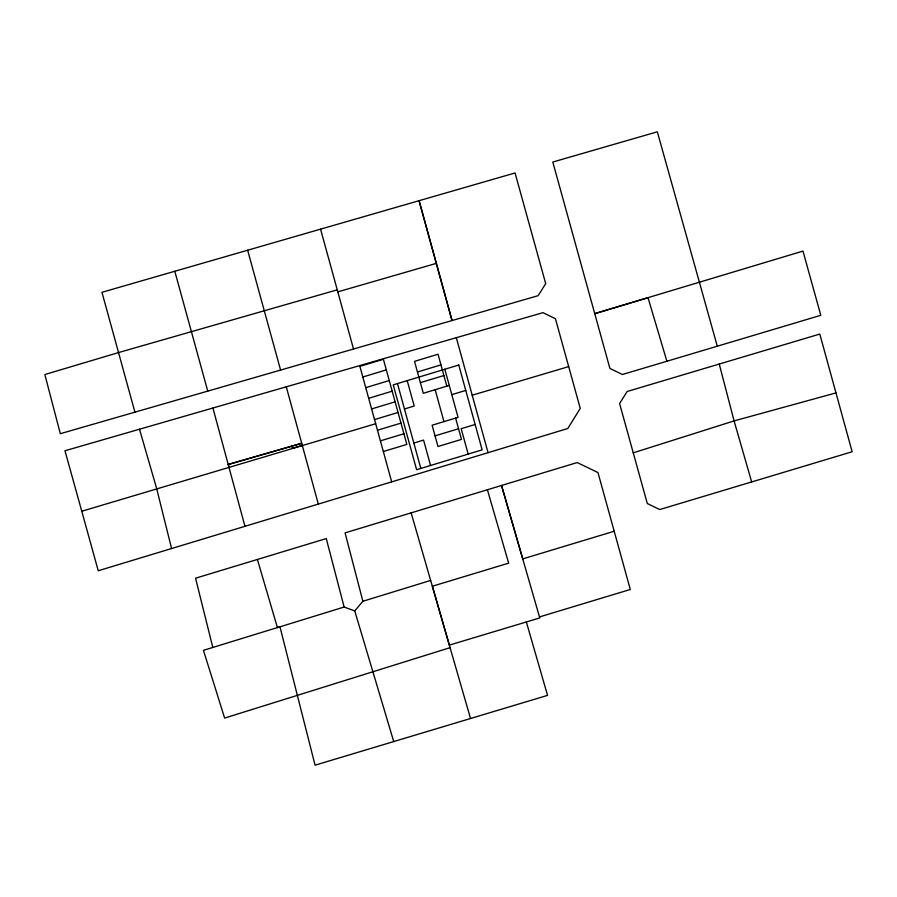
<?xml version="1.0" encoding="UTF-8"?>
<svg xmlns="http://www.w3.org/2000/svg" width="897" height="897" viewBox="0 0 897 897"><rect width="100%" height="100%" fill="white"/><g stroke="black" fill="none" stroke-linecap="round" stroke-linejoin="round"><path stroke-width="1.35" d="M393.738 741.595L354.741 610.913L362.881 601.27L430.65 580.426M633.26 452.839L619.603 403.549L627.115 391.518L819.802 334.065L852.15 451.752L659.744 509.552L647.298 503.509L633.26 452.839L734.094 420.906L835.982 392.908M450.081 647.656L224.631 718.071L203.44 650.336L279.965 626.79L315.071 765.186L547.551 695.377L526.348 621.969M344.134 607.034L277.408 627.608L257.405 559.47L326.273 538.57L344.134 607.034L354.741 610.913M81.773 511.245L64.976 450.754L542.965 312.661L555.434 318.727L580.258 408.415L567.767 428.531L98.244 570.75L81.773 511.245L375.686 423.732M362.881 601.27L345.076 532.874L577.197 462.56L597.963 472.551L630.299 589.475L539.501 616.923M359.888 366.368L383.389 359.248L406.846 444.396L383.344 451.516M362.814 377.009L386.315 369.889M365.752 387.65L389.253 380.541M417.453 371.997L440.954 364.888M368.678 398.302L392.18 391.182M420.39 382.638L443.892 375.529M371.616 408.942L395.117 401.822M449.262 385.43L423.317 393.29L414.526 361.356L438.028 354.237L446.818 386.17M404.457 408.976L414.201 406.027L407.204 380.631M451.796 394.646L465.767 390.419M374.542 419.583L398.044 412.463M377.48 430.224L400.981 423.115M380.406 440.864L403.908 433.756M435.045 435.864L458.546 428.744M413.831 443.04L423.575 440.091L430.571 465.476M475.141 424.472L461.181 428.699L468.178 454.095M257.405 559.47L195.557 578.195L212.802 647.455M614.198 531.248L522.749 558.898L501.524 485.456L539.781 617.932L449.341 645.111L432.376 586.234L508.666 563.148L487.396 489.74M666.897 361.256L820.8 315.307L802.972 251.093L594.756 313.67L648.004 297.681L666.897 361.256L622.383 374.509L609.904 368.443L552.799 162.032L657.333 131.814L717.286 346.197M472.203 395.207L568.664 366.615M302.3 445.417L292.265 448.354L291.704 446.168L301.717 443.297L228.242 464.489L228.926 467.034M353.508 349.011L538.133 295.685L545.701 283.654L515.057 172.964L101.966 292.31L134.92 412.16L60.323 433.7L44.85 374.542L118.561 352.566L337.25 289.843L353.508 349.011L134.92 412.16M436.334 263.382L452.032 320.532L419.078 200.681L436.334 263.382L337.81 291.861L320.554 229.172M228.242 464.489L291.704 446.168M751.664 481.924L734.094 420.906L719.248 364.07M411.14 512.86L470.533 718.508M139.506 429.215L156.616 488.405L171.585 548.549M456.326 337.698L488.058 452.693M444.811 369.25L458.064 417.363L432.119 425.212L437.983 446.504L461.484 439.384L455.62 418.103M435.157 389.702L443.959 421.635M397.461 383.58L420.828 468.425M359.675 365.606L391.697 481.868M247.639 250.207L280.593 370.057M174.803 271.264L207.756 391.114M286.289 386.842L318.323 504.092M212.914 408.012L244.959 526.326M458.771 365.023L393.245 384.858L416.612 469.703L482.138 449.868L458.771 365.023"/></g></svg>
